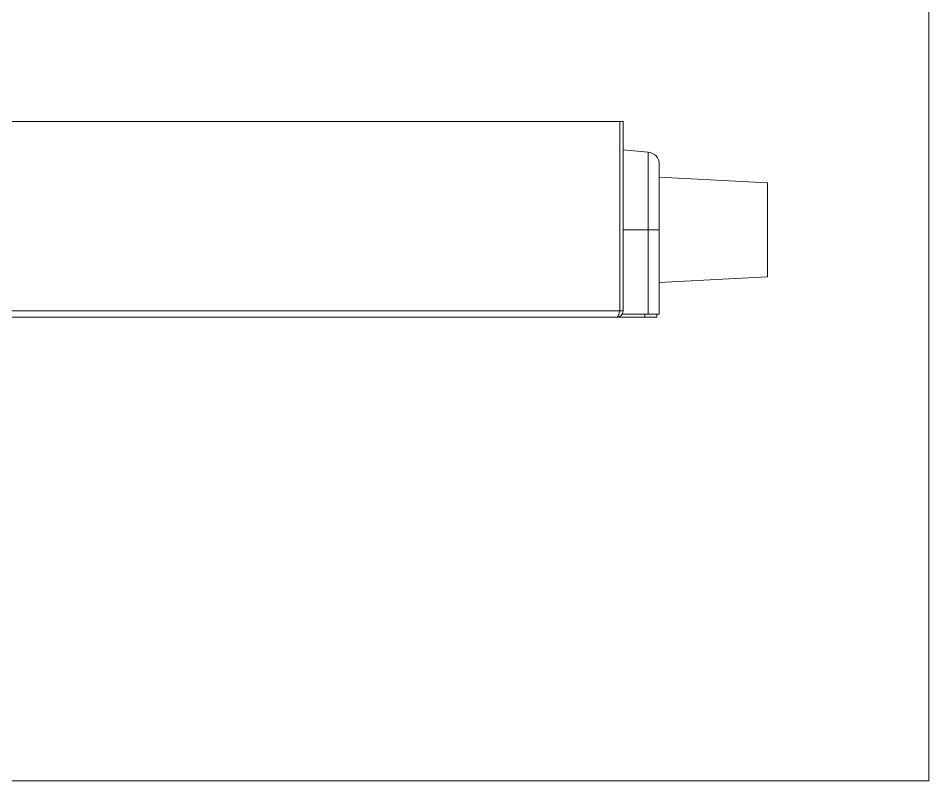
# Model space of a CAD drawing. Header units: millimetres. Extents: x 206 to 1899, y -454 to 296.
# Drawn here: x 1426.62 to 1440.81, y 39.39 to 51.27 of the extents above; entities that cross this region are included whole.
import ezdxf

# ---------------------------------------------------------------- set-up
doc = ezdxf.new("R2010")
doc.units = ezdxf.units.MM
doc.layers.add('细实线', color=7, linetype='Continuous', lineweight=15)

msp = doc.modelspace()

# ---------------------------------------------------------------- linework, layer by layer
at = {"layer": '细实线', "linetype": 'Continuous', "lineweight": 9}
for p, q in [((1360.897, 49.663), (1436.047, 49.663)), ((1435.997, 46.713), (1435.997, 49.663)), ((1436.047, 46.713), (1436.047, 49.663)), ((1436.047, 49.22), (1436.438, 49.186)), ((1436.438, 49.186), (1436.438, 46.663)), ((1436.609, 48.999), (1436.609, 46.663)), ((1436.609, 48.797), (1438.297, 48.709)), ((1438.297, 48.709), (1438.297, 47.242)), ((1436.047, 47.975), (1436.609, 47.975)), ((1436.609, 47.153), (1438.297, 47.242)), ((1360.897, 46.713), (1436.047, 46.713)), ((1360.997, 46.613), (1436.572, 46.613)), ((1436.047, 46.663), (1436.033, 46.663)), ((1436.047, 46.663), (1436.517, 46.663)), ((1436.384, 46.663), (1436.384, 46.613)), ((1436.609, 46.663), (1436.517, 46.663)), ((1436.572, 46.663), (1436.572, 46.613))]:
    msp.add_line(p, q, dxfattribs=at)
at = {"layer": '细实线', "linetype": 'ByBlock', "lineweight": 9}
msp.add_lwpolyline([(1356.753, 75.955), (1440.809, 75.955), (1440.809, 39.394), (1356.753, 39.394)], close=True, dxfattribs=at)
at = {"layer": '细实线', "linetype": 'Continuous', "lineweight": 9}
for centre, radius, start, end in [((1436.422, 48.999), 0.188, 0, 85), ((1435.947, 46.713), 0.1, 270, 0)]:
    msp.add_arc(centre, radius, start, end, dxfattribs=at)
for points in [[(1435.987, 46.684), (1435.985, 46.677), (1435.982, 46.67), (1435.98, 46.663)], [(1435.997, 46.713), (1435.993, 46.703), (1435.99, 46.694), (1435.987, 46.684)]]:
    msp.add_open_spline(points, degree=3, dxfattribs=at)
for points, knots in [([(1435.963, 46.626), (1435.962, 46.624), (1435.958, 46.618), (1435.951, 46.613), (1435.947, 46.613)], [0, 0, 0, 0, 0.327184, 1, 1, 1, 1]), ([(1435.98, 46.663), (1435.979, 46.659), (1435.974, 46.647), (1435.968, 46.634), (1435.963, 46.626)], [0, 0, 0, 0, 0.289125, 1, 1, 1, 1])]:
    msp.add_open_spline(points, degree=3, knots=knots, dxfattribs=at)

doc.saveas('drawing.dxf')
